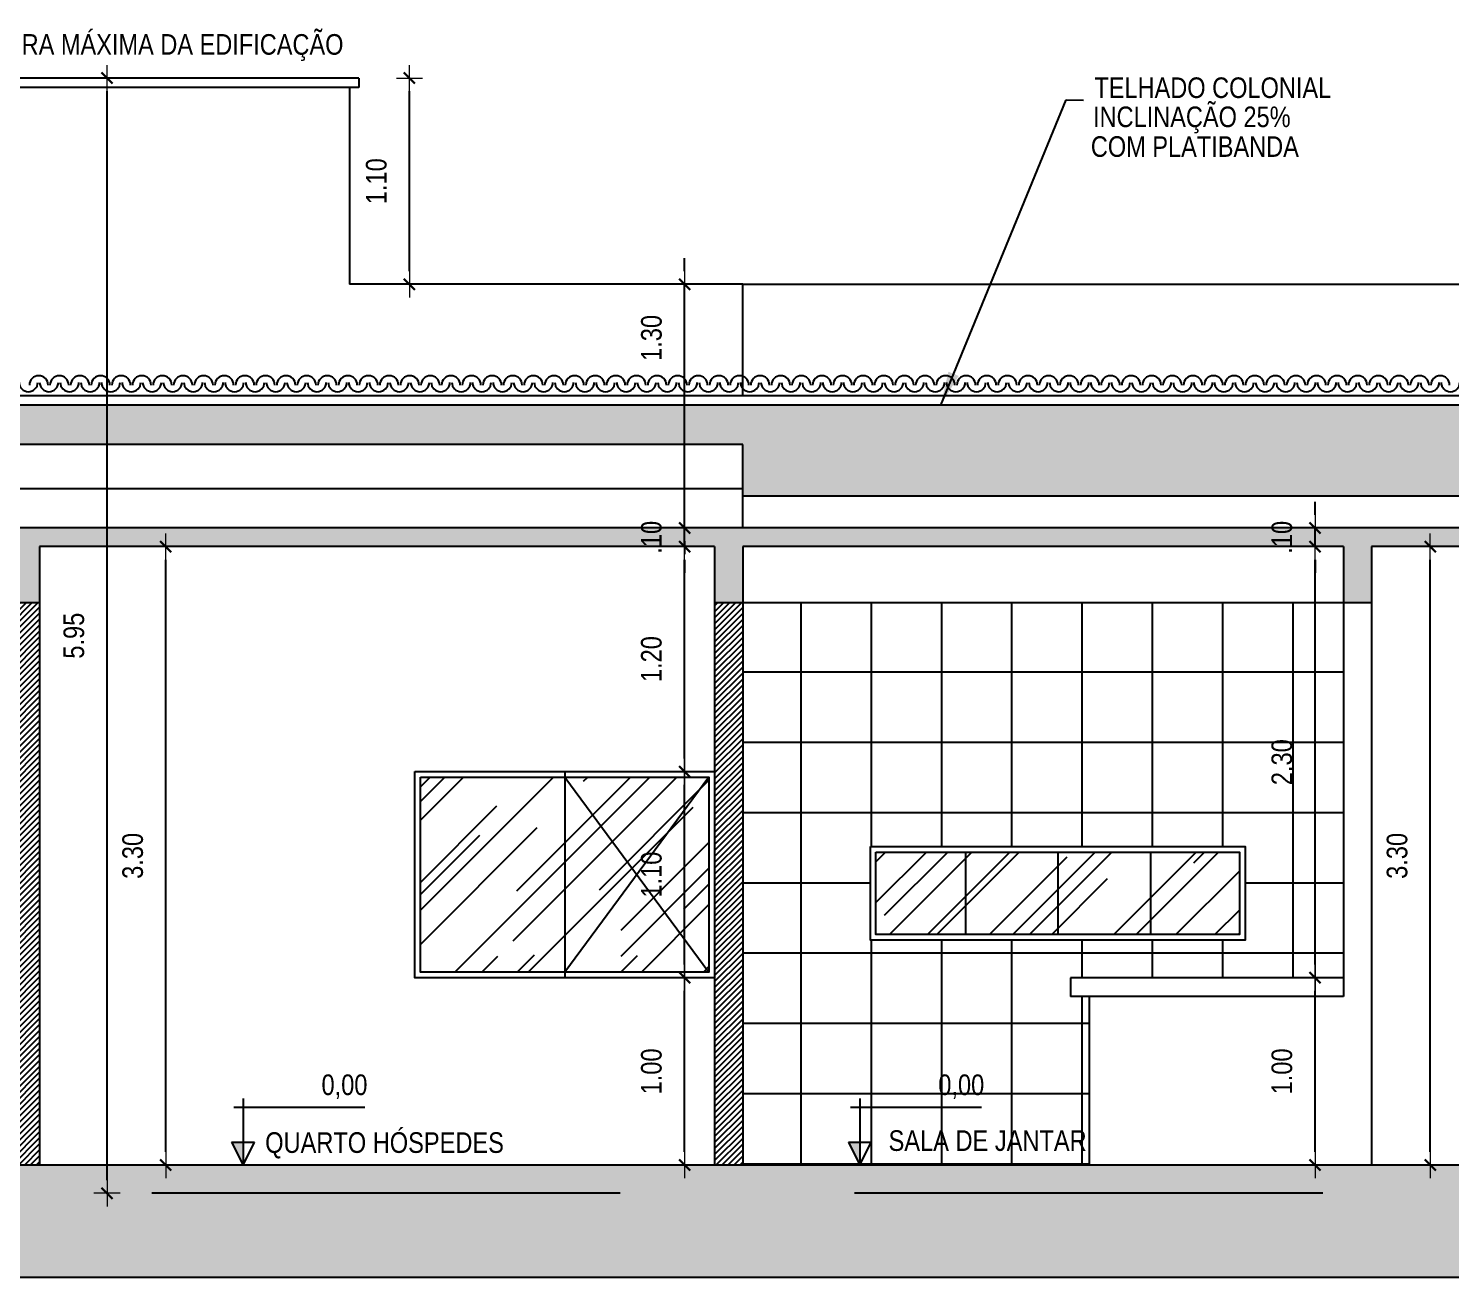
# Model space of a CAD drawing. Header units: millimetres. Extents: x -677 to -23, y -135 to 1112.
# Drawn here: x -202.23 to -194.64, y 864.54 to 871.21 of the extents above; entities that cross this region are included whole.
import ezdxf
from ezdxf.enums import TextEntityAlignment as Align

# ---------------------------------------------------------------- set-up
doc = ezdxf.new("R2010")
doc.units = ezdxf.units.MM
doc.header["$LTSCALE"] = 20
doc.header["$MEASUREMENT"] = 0
doc.header["$PDSIZE"] = -5
doc.linetypes.add('CONTINU', pattern=[0])
doc.linetypes.add('HIDDEN2', pattern=[0.1875, 0.125, -0.0625])
doc.layers.get('0').update_dxf_attribs({"linetype": 'CONTINUOUS'})
doc.layers.get('Defpoints').update_dxf_attribs({"linetype": 'CONTINUOUS'})
for name, color, linetype in [('COTA', 7, 'CONTINUOUS'), ('COTAS', 7, 'CONTINUOUS'), ('E-hatch', 8, 'CONTINUOUS'), ('E-txt-g', 3, 'CONTINUOUS'), ('ESQUADRIA', 3, 'CONTINUOUS')]:
    doc.layers.add(name, color=color, linetype=linetype)
for name, color, linetype, lineweight in [('E-Cta-W', 7, 'CONTINUOUS', 20), ('E-Pen-C', 4, 'CONTINUOUS', 15), ('E-Pen-G', 3, 'CONTINUOUS', 30), ('E-Txt-W', 7, 'CONTINUOUS', 20)]:
    doc.layers.add(name, color=color, linetype=linetype, lineweight=lineweight)
doc.styles.add('F2', font='swissc.ttf')
doc.styles.add('REG60', font='romans.shx', dxfattribs={"width": 0.8, "height": 0.15})
doc.styles.add('REG80', font='romans.shx', dxfattribs={"width": 0.8, "height": 0.2})
doc.dimstyles.new('DIMENSION-1', dxfattribs={"dimtxt": 0.11, "dimasz": 0.07, "dimexe": 1, "dimexo": 0, "dimgap": 0.12, "dimtad": 1, "dimzin": 7, "dimdsep": 46, "dimtxsty": 'F2', "dimblk1": 'TRACO', "dimblk2": 'TRACO', "dimsah": 1, "dimcen": 1, "dimse1": 1, "dimse2": 1, "dimclrd": 256, "dimclre": 256, "dimclrt": 6, "dimadec": 0, "dimazin": 0, "dimtfac": 1, "dimtix": 1, "dimtmove": 2, "dimatfit": 3, "dimldrblk": 'TRACO', "dimfxl": 1, "dimtolj": 1, "dimtzin": 0, "dimarcsym": 0})
doc.dimstyles.get("Standard").update_dxf_attribs({"dimtxt": 0.18, "dimasz": 0.18, "dimexe": 0.18, "dimexo": 0.0625, "dimgap": 0.09, "dimtad": 0, "dimtih": 1, "dimtoh": 1, "dimdec": 4, "dimzin": 0, "dimdsep": 46, "dimtxsty": 'Standard', "dimcen": 0.09, "dimadec": 0, "dimazin": 0, "dimtfac": 1, "dimtdec": 4, "dimtofl": 0, "dimtmove": 0, "dimatfit": 3, "dimfxl": 1, "dimtolj": 1, "dimtzin": 0, "dimarcsym": 0})
pattern_1 = [(45, (-137.35445, 138.40094), (0.29698485, 0.7919596), [5.25, -0.7, 1.75, -0.35]), (45, (-137.14904, 138.85384), (-0.57664558, 0.08167083), [1.05, -0.1155, 2.1, -0.2625]), (45, (-137.44108, 138.73505), (1.1211178, 1.45275088), [2.8, -0.49, 1.4, -0.35])]

# ---------------------------------------------------------------- blocks, each defined once
blk = doc.blocks.new('TXT-AMB75')
at = {"layer": 'E-txt-g', "style": 'REG80', "width": 0.8, "flags": 8}
blk.add_attdef('TXT', text='', height=0.2, dxfattribs=at).set_placement((0.005, 0.296), align=Align.CENTER)
at = {"layer": 'E-Txt-W', "style": 'REG60', "width": 0.8, "flags": 8}
blk.add_attdef('TXT', text='', height=0.15, dxfattribs=at).set_placement((0.005, 0.027), align=Align.CENTER)
blk = doc.blocks.new('TRACO')
at = {"layer": 'E-Pen-C'}
for p, q in [((-1, 0), (1, 0)), ((0, 1), (0, -1))]:
    blk.add_line(p, q, dxfattribs=at)
at = {"layer": 'E-Pen-G'}
blk.add_line((-0.42, -0.42), (0.42, 0.42), dxfattribs=at)
blk = doc.blocks.new('*D1069')
at = {"color": 4, "lineweight": -2}
blk.add_line((-201.8091, 865.0641), (-201.8091, 870.8741), dxfattribs=at)
at = {"layer": 'Defpoints', "color": 0, "linetype": 'Continuous'}
for p in [(-201.8091, 870.9441), (-200.4652, 870.9441), (-183.7199, 864.9941)]:
    blk.add_point(p, dxfattribs=at)
at = {"color": 4, "linetype": 'Continuous', "lineweight": -2, "xscale": 0.07, "yscale": 0.07, "zscale": 0.07}
for p, rotation in [((-201.8091, 870.9441), 90), ((-201.8091, 864.9941), 270)]:
    blk.add_blockref('TRACO', p, dxfattribs=dict(at, rotation=rotation))
at = {"color": 4, "linetype": 'Continuous', "insert": (-201.9856, 867.9691), "char_height": 0.11, "attachment_point": 5, "rotation": 90, "style": 'F2'}
blk.add_mtext('\\A1;5.95', dxfattribs=at)
blk = doc.blocks.new('*D1070')
at = {"color": 4, "lineweight": -2}
blk.add_line((-201.4952, 865.2141), (-201.4952, 868.3741), dxfattribs=at)
at = {"layer": 'Defpoints', "color": 0, "linetype": 'Continuous'}
for p in [(-202.1688, 868.4441), (-201.4952, 868.4441), (-202.1688, 865.1441)]:
    blk.add_point(p, dxfattribs=at)
at = {"color": 4, "linetype": 'Continuous', "lineweight": -2, "xscale": 0.07, "yscale": 0.07, "zscale": 0.07}
for p, rotation in [((-201.4952, 868.4441), 90), ((-201.4952, 865.1441), 270)]:
    blk.add_blockref('TRACO', p, dxfattribs=dict(at, rotation=rotation))
at = {"color": 4, "linetype": 'Continuous', "insert": (-201.6716, 866.7941), "char_height": 0.11, "attachment_point": 5, "rotation": 90, "style": 'F2'}
blk.add_mtext('\\A1;3.30', dxfattribs=at)
blk = doc.blocks.new('*D1078')
at = {"color": 4, "lineweight": -2}
blk.add_line((-200.1949, 869.9141), (-200.1949, 870.8741), dxfattribs=at)
at = {"layer": 'Defpoints', "color": 0, "linetype": 'Continuous'}
for p in [(-200.5152, 870.9441), (-200.1949, 870.9441), (-200.5152, 869.8441)]:
    blk.add_point(p, dxfattribs=at)
at = {"color": 4, "linetype": 'Continuous', "lineweight": -2, "xscale": 0.07, "yscale": 0.07, "zscale": 0.07}
for p, rotation in [((-200.1949, 870.9441), 90), ((-200.1949, 869.8441), 270)]:
    blk.add_blockref('TRACO', p, dxfattribs=dict(at, rotation=rotation))
at = {"color": 4, "linetype": 'Continuous', "insert": (-200.3714, 870.3941), "char_height": 0.11, "attachment_point": 5, "rotation": 90, "style": 'F2'}
blk.add_mtext('\\A1;1.10', dxfattribs=at)
blk = doc.blocks.new('*D1079')
at = {"color": 4, "lineweight": -2}
blk.add_line((-198.7269, 865.2141), (-198.7269, 866.0741), dxfattribs=at)
at = {"layer": 'Defpoints', "color": 0, "linetype": 'Continuous'}
for p in [(-198.7269, 866.1441), (-198.5665, 866.1441), (-198.5665, 865.1441)]:
    blk.add_point(p, dxfattribs=at)
at = {"color": 4, "linetype": 'Continuous', "lineweight": -2, "xscale": 0.07, "yscale": 0.07, "zscale": 0.07}
for p, rotation in [((-198.7269, 866.1441), 90), ((-198.7269, 865.1441), 270)]:
    blk.add_blockref('TRACO', p, dxfattribs=dict(at, rotation=rotation))
at = {"color": 4, "linetype": 'Continuous', "insert": (-198.9033, 865.6441), "char_height": 0.11, "attachment_point": 5, "rotation": 90, "style": 'F2'}
blk.add_mtext('\\A1;1.00', dxfattribs=at)
blk = doc.blocks.new('*D1080')
at = {"color": 4, "lineweight": -2}
blk.add_line((-198.7269, 866.2141), (-198.7269, 867.1741), dxfattribs=at)
at = {"layer": 'Defpoints', "color": 0, "linetype": 'Continuous'}
for p in [(-198.7269, 867.2441), (-198.5109, 867.2441), (-198.5665, 866.1441)]:
    blk.add_point(p, dxfattribs=at)
at = {"color": 4, "linetype": 'Continuous', "lineweight": -2, "xscale": 0.07, "yscale": 0.07, "zscale": 0.07}
for p, rotation in [((-198.7269, 867.2441), 90), ((-198.7269, 866.1441), 270)]:
    blk.add_blockref('TRACO', p, dxfattribs=dict(at, rotation=rotation))
at = {"color": 4, "linetype": 'Continuous', "insert": (-198.9033, 866.6941), "char_height": 0.11, "attachment_point": 5, "rotation": 90, "style": 'F2'}
blk.add_mtext('\\A1;1.10', dxfattribs=at)
blk = doc.blocks.new('*D1081')
at = {"color": 4, "lineweight": -2}
blk.add_line((-198.7269, 867.3141), (-198.7269, 868.3741), dxfattribs=at)
at = {"layer": 'Defpoints', "color": 0, "linetype": 'Continuous'}
for p in [(-198.7269, 868.4441), (-198.5665, 868.4441), (-198.5109, 867.2441)]:
    blk.add_point(p, dxfattribs=at)
at = {"color": 4, "linetype": 'Continuous', "lineweight": -2, "xscale": 0.07, "yscale": 0.07, "zscale": 0.07}
for p, rotation in [((-198.7269, 868.4441), 90), ((-198.7269, 867.2441), 270)]:
    blk.add_blockref('TRACO', p, dxfattribs=dict(at, rotation=rotation))
at = {"color": 4, "linetype": 'Continuous', "insert": (-198.9034, 867.8441), "char_height": 0.11, "attachment_point": 5, "rotation": 90, "style": 'F2'}
blk.add_mtext('\\A1;1.20', dxfattribs=at)
blk = doc.blocks.new('*D1082')
at = {"color": 4, "lineweight": -2}
for p, q in [((-198.7269, 868.6141), (-198.7269, 868.6841)), ((-198.7269, 868.4441), (-198.7269, 868.5441)), ((-198.7269, 868.3741), (-198.7269, 868.3041))]:
    blk.add_line(p, q, dxfattribs=at)
at = {"layer": 'Defpoints', "color": 0, "linetype": 'Continuous'}
for p in [(-198.7269, 868.5441), (-198.5665, 868.5441), (-198.5665, 868.4441)]:
    blk.add_point(p, dxfattribs=at)
at = {"color": 4, "linetype": 'Continuous', "lineweight": -2, "xscale": 0.07, "yscale": 0.07, "zscale": 0.07}
for p, rotation in [((-198.7269, 868.5441), 270), ((-198.7269, 868.4441), 90)]:
    blk.add_blockref('TRACO', p, dxfattribs=dict(at, rotation=rotation))
at = {"color": 4, "linetype": 'Continuous', "insert": (-198.9033, 868.4941), "char_height": 0.11, "attachment_point": 5, "rotation": 90, "style": 'F2'}
blk.add_mtext('\\A1;.10', dxfattribs=at)
blk = doc.blocks.new('*D1083')
at = {"color": 4, "lineweight": -2}
for p, q in [((-198.7269, 869.9141), (-198.7269, 869.9841)), ((-198.7269, 868.5441), (-198.7269, 869.8441)), ((-198.7269, 868.4741), (-198.7269, 868.4041))]:
    blk.add_line(p, q, dxfattribs=at)
at = {"layer": 'Defpoints', "color": 0, "linetype": 'Continuous'}
for p in [(-198.7269, 869.8441), (-198.4165, 869.8441), (-198.5665, 868.5441)]:
    blk.add_point(p, dxfattribs=at)
at = {"color": 4, "linetype": 'Continuous', "lineweight": -2, "xscale": 0.07, "yscale": 0.07, "zscale": 0.07}
for p, rotation in [((-198.7269, 869.8441), 270), ((-198.7269, 868.5441), 90)]:
    blk.add_blockref('TRACO', p, dxfattribs=dict(at, rotation=rotation))
at = {"color": 4, "linetype": 'Continuous', "insert": (-198.903, 869.558), "char_height": 0.11, "attachment_point": 5, "rotation": 90, "style": 'F2'}
blk.add_mtext('\\A1;1.30', dxfattribs=at)
blk = doc.blocks.new('*D1084')
at = {"color": 4, "lineweight": -2}
blk.add_line((-195.3618, 865.2141), (-195.3618, 866.0741), dxfattribs=at)
at = {"layer": 'Defpoints', "color": 0, "linetype": 'Continuous'}
for p in [(-195.3618, 866.1441), (-195.3094, 866.1441), (-195.3094, 865.1441)]:
    blk.add_point(p, dxfattribs=at)
at = {"color": 4, "linetype": 'Continuous', "lineweight": -2, "xscale": 0.07, "yscale": 0.07, "zscale": 0.07}
for p, rotation in [((-195.3618, 866.1441), 90), ((-195.3618, 865.1441), 270)]:
    blk.add_blockref('TRACO', p, dxfattribs=dict(at, rotation=rotation))
at = {"color": 4, "linetype": 'Continuous', "insert": (-195.5383, 865.6441), "char_height": 0.11, "attachment_point": 5, "rotation": 90, "style": 'F2'}
blk.add_mtext('\\A1;1.00', dxfattribs=at)
blk = doc.blocks.new('*D1085')
at = {"color": 4, "lineweight": -2}
blk.add_line((-195.3618, 866.2141), (-195.3618, 868.3741), dxfattribs=at)
at = {"layer": 'Defpoints', "color": 0, "linetype": 'Continuous'}
for p in [(-195.3618, 868.4441), (-195.2099, 868.4441), (-195.3094, 866.1441)]:
    blk.add_point(p, dxfattribs=at)
at = {"color": 4, "linetype": 'Continuous', "lineweight": -2, "xscale": 0.07, "yscale": 0.07, "zscale": 0.07}
for p, rotation in [((-195.3618, 868.4441), 90), ((-195.3618, 866.1441), 270)]:
    blk.add_blockref('TRACO', p, dxfattribs=dict(at, rotation=rotation))
at = {"color": 4, "linetype": 'Continuous', "insert": (-195.5384, 867.2941), "char_height": 0.11, "attachment_point": 5, "rotation": 90, "style": 'F2'}
blk.add_mtext('\\A1;2.30', dxfattribs=at)
blk = doc.blocks.new('*D1086')
at = {"color": 4, "lineweight": -2}
for p, q in [((-195.3618, 868.6141), (-195.3618, 868.6841)), ((-195.3618, 868.4441), (-195.3618, 868.5441)), ((-195.3618, 868.3741), (-195.3618, 868.3041))]:
    blk.add_line(p, q, dxfattribs=at)
at = {"layer": 'Defpoints', "color": 0, "linetype": 'Continuous'}
for p in [(-195.3618, 868.5441), (-195.2099, 868.5441), (-195.2099, 868.4441)]:
    blk.add_point(p, dxfattribs=at)
at = {"color": 4, "linetype": 'Continuous', "lineweight": -2, "xscale": 0.07, "yscale": 0.07, "zscale": 0.07}
for p, rotation in [((-195.3618, 868.5441), 270), ((-195.3618, 868.4441), 90)]:
    blk.add_blockref('TRACO', p, dxfattribs=dict(at, rotation=rotation))
at = {"color": 4, "linetype": 'Continuous', "insert": (-195.5383, 868.4941), "char_height": 0.11, "attachment_point": 5, "rotation": 90, "style": 'F2'}
blk.add_mtext('\\A1;.10', dxfattribs=at)
blk = doc.blocks.new('*D1087')
at = {"color": 4, "lineweight": -2}
blk.add_line((-194.747, 865.2141), (-194.747, 868.3741), dxfattribs=at)
at = {"layer": 'Defpoints', "color": 0, "linetype": 'Continuous'}
for p in [(-195.2099, 868.4441), (-194.747, 868.4441), (-195.0599, 865.1441)]:
    blk.add_point(p, dxfattribs=at)
at = {"color": 4, "linetype": 'Continuous', "lineweight": -2, "xscale": 0.07, "yscale": 0.07, "zscale": 0.07}
for p, rotation in [((-194.747, 868.4441), 90), ((-194.747, 865.1441), 270)]:
    blk.add_blockref('TRACO', p, dxfattribs=dict(at, rotation=rotation))
at = {"color": 4, "linetype": 'Continuous', "insert": (-194.9234, 866.7941), "char_height": 0.11, "attachment_point": 5, "rotation": 90, "style": 'F2'}
blk.add_mtext('\\A1;3.30', dxfattribs=at)

msp = doc.modelspace()

# ---------------------------------------------------------------- hatches: boundary and pattern name
at = {"linetype": 'Continuous'}
h = msp.add_hatch(dxfattribs=at)
h.set_pattern_fill('TROOF1', color=8, scale=0.15, angle=180, style=0, pattern_type=2)
h.set_pattern_definition([(180, (-84.41893, 307.66377), (-0.15, -0.15), [0.048, -0.102]), (305.2176, (-84.5629314, 307.648775), (-1.05000017453, 1.49999987498), [0.03121305, -3.0900849]), (340.71, (-84.5449314, 307.623275), (-2.550000777635, 0.8999979741), [0.0317844, -3.1466586]), (19.29, (-84.5149314, 307.612775), (2.550000777635, 0.8999979741), [0.0317844, -3.1466586]), (54.7824, (-84.4849314, 307.623275), (1.05000017453, 1.49999987498), [0.03121305, -3.0900849]), (90, (-84.46693, 307.64877), (-0.15, 0.15), [0.015, -0.135]), (270, (-84.56293, 307.66377), (0.15, -0.15), [0.015, -0.135]), (180, (-84.41893, 307.65777), (-0.15, -0.15), [0.042, -0.108]), (306.3844, (-84.5689314, 307.645775), (-1.650001937525, 2.24999858293), [0.0354012, -3.50472585]), (342.3499, (-84.5479314, 307.617275), (2.850000422915, -0.899998778574), [0.0346302, -3.42838875]), (17.6501, (-84.5149314, 307.606775), (-2.850000422915, -0.899998778574), [0.0346302, -3.42838875]), (53.6156, (-84.4819314, 307.617275), (1.650001937525, 2.24999858293), [0.0354012, -3.50472585]), (90, (-84.46093, 307.64577), (-0.15, 0.15), [0.012, -0.138]), (270, (-84.56893, 307.65777), (0.15, -0.15), [0.012, -0.138]), (180, (-84.56293, 307.65777), (-0.15, -0.15), [0.006, -0.144]), (267.3974, (-84.4609314, 307.645775), (0.1500021288, 3.14999989794), [0.13213635, -3.17127105]), (272.6026, (-84.5689314, 307.645775), (0.1500021288, -3.14999989794), [0.13213635, -3.17127105]), (180, (-84.56293, 307.66377), (-0.15, -0.15), [0.006, -0.144])])
h.paths.add_polyline_path([(-191.5599, 868.9899), (-188.2099, 868.9899), (-188.2099, 869.1999), (-205.4188, 869.1999), (-205.4188, 868.9899), (-198.4165, 868.9899), (-198.4165, 868.7134), (-191.5599, 868.7134)])
h = msp.add_hatch()
h.set_pattern_fill('ANSI37,_O', color=8, scale=3, angle=45)
h.set_pattern_definition([(90, (-137.35445, 138.40094), (-0.375, 6e-17), []), (180, (-137.35445, 138.40094), (-6e-17, -0.375), [])])
h.paths.add_polyline_path([(-198.4165, 868.1441), (-198.4165, 865.1441), (-197.7911, 865.1441), (-197.8521, 865.2661), (-197.7301, 865.2661), (-197.7911, 865.1441), (-196.5665, 865.1441), (-196.5665, 866.0441), (-196.6665, 866.0441), (-196.6665, 866.1441), (-195.2099, 866.1441), (-195.2099, 867.8441), (-195.2099, 868.1441), (-195.556, 868.1441)])
h.paths.add_polyline_path([(-195.735, 866.8441), (-195.735, 866.3441), (-197.735, 866.3441), (-197.735, 866.8441)], flags=16)
h.paths.add_polyline_path([(-195.765, 866.8141), (-195.765, 866.3741), (-197.705, 866.3741), (-197.705, 866.8141)], flags=0)
at = {"layer": 'COTA', "linetype": 'Continuous'}
h = msp.add_hatch(dxfattribs=at)
h.set_pattern_fill('AR-RROOF', color=8, scale=0.35, angle=45, style=0)
h.set_pattern_definition(pattern_1)
h.paths.add_polyline_path([(-199.3665, 867.2141), (-200.1365, 867.2141), (-200.1365, 866.1741), (-199.3665, 866.1741)])
h.paths.add_polyline_path([(-199.3665, 866.1741), (-198.5965, 866.1741), (-198.5965, 867.2141), (-199.3665, 867.2141)])
h = msp.add_hatch(dxfattribs=at)
h.set_pattern_fill('AR-RROOF', color=8, scale=0.35, angle=45, style=0)
h.set_pattern_definition(pattern_1)
h.paths.add_polyline_path([(-197.705, 866.8141), (-195.765, 866.8141), (-195.765, 866.3741), (-197.705, 866.3741)])
at = {"layer": 'COTAS', "linetype": 'CONTINU'}
h = msp.add_hatch(dxfattribs=at)
h.set_pattern_fill('ANSI38', color=8, scale=0.25, style=0)
h.set_pattern_definition([(45, (-137.354455, 138.400943), (-0.0220970869, 0.0220970869), []), (135, (-137.354455, 138.400943), (-0.0662912607, 0.0220970869), [0.078125, -0.046875])])
h.paths.add_polyline_path([(-205.5688, 865.1441), (-205.5688, 865.0941), (-206.1688, 865.0941), (-206.1688, 865.0441), (-207.1574, 865.0441), (-207.1618, 865.0355), (-207.1661, 865.0441), (-209.7946, 865.0441), (-209.7946, 864.5441), (-180.1567, 864.5441), (-180.1567, 864.8957, 0.012456), (-181.2199, 864.8441), (-181.2199, 864.9941), (-184.0699, 864.9941), (-184.0699, 865.0441), (-186.9559, 865.0441), (-186.9602, 865.0355), (-186.9645, 865.0441), (-187.4599, 865.0441), (-187.4599, 865.0941), (-188.0599, 865.0941), (-188.0599, 865.1441)])
at = {"layer": 'E-hatch'}
h = msp.add_hatch(dxfattribs=at)
h.set_pattern_fill('ANSI31', color=256, scale=0.18, style=0)
h.set_pattern_definition([(45, (-84.418931, 307.663775), (-0.0159099026, 0.0159099026), [])])
h.paths.add_polyline_path([(-208.5699, 867.9941), (-208.5199, 867.9941), (-208.5199, 868.0441), (-208.7199, 868.0441), (-208.7199, 865.0441), (-208.5699, 865.0441)])
h.paths.add_polyline_path([(-205.4188, 869.8441), (-205.6188, 869.8441), (-205.6188, 869.7941), (-205.5688, 869.7941), (-205.5688, 868.5441), (-205.4188, 868.5441)])
h.paths.add_polyline_path([(-205.4188, 868.1441), (-205.5688, 868.1441), (-205.5688, 867.2441), (-205.4188, 867.2441)])
h.paths.add_polyline_path([(-205.4188, 866.1441), (-205.5688, 866.1441), (-205.5688, 865.1441), (-205.4188, 865.1441)])
h.paths.add_polyline_path([(-202.1688, 868.1441), (-202.3188, 868.1441), (-202.3188, 865.1441), (-202.1688, 865.1441)])
h.paths.add_polyline_path([(-198.4165, 868.1441), (-198.5665, 868.1441), (-198.5665, 865.1441), (-198.4165, 865.1441)])
h.paths.add_polyline_path([(-191.4099, 868.1441), (-191.5599, 868.1441), (-191.5599, 867.2441), (-191.4099, 867.2441)])
h.paths.add_polyline_path([(-188.0599, 869.7941), (-188.0099, 869.7941), (-188.0099, 869.8441), (-188.2099, 869.8441), (-188.2099, 868.5441), (-188.0599, 868.5441)])
h.paths.add_polyline_path([(-188.0599, 868.1441), (-188.2099, 868.1441), (-188.2099, 865.1441), (-188.0599, 865.1441)])
h = msp.add_hatch(dxfattribs=at)
h.set_pattern_fill('CONC', color=8, scale=0.12, style=0, pattern_type=2)
h.set_pattern_definition([(0, (0.114, 0.0768), (0, 0.12), [0, -0.12]), (0, (0.1152, 0.0348), (0, 0.12), [0, -0.12]), (0, (0.1188, 0.0996), (0, 0.12), [0, -0.12]), (338.1986, (0.0564, 0.0624), (0.36000003276, -0.11999998926), [0.01292436, -0.63329544]), (216.8699, (0.0684, 0.0576), (0.35999999014, 0.2400000148), [0.006, -0.594]), (130.6013, (0.0636, 0.054), (0.60000005055, -0.71999988218), [0.0110634, -1.09528188]), (206.5651, (0.024, 0.0396), (-0.119999899, -0.120000157), [0.00268332, -0.26564484]), (326.3099, (0.0216, 0.0384), (0.2399999469, -0.1200001601), [0.00432672, -0.42833952]), (108.4349, (0.0252, 0.036), (-0.1199998084, 0.2400000522), [0.00379476, -0.3756786]), (225, (0.1008, 0.0276), (-1e-17, -0.120000037), [0.00509112, -0.16461444]), (0, (0.0972, 0.024), (0.12, 0.12), [0.0072, -0.1128]), (135, (0.1044, 0.024), (-0.120000037, 0), [0.00509112, -0.16461444]), (251.5651, (0.0864, 0.1044), (0.1199998084, 0.2400000522), [0.00379476, -0.3756786]), (0, (0.0852, 0.1008), (0.12, 0.12), [0.006, -0.114]), (143.1301, (0.0912, 0.1008), (-0.35999999014, 0.2400000148), [0.006, -0.594]), (213.6901, (0.0228, 0.1056), (0.2399999469, 0.1200001601), [0.00432672, -0.42833952]), (341.5651, (0.0192, 0.1032), (-0.2400000522, 0.1199998084), [0.00758952, -0.37188384]), (126.8699, (0.0264, 0.1008), (0.2400000148, -0.35999999014), [0.006, -0.594]), (0, (0.0576, 0.1008), (0, 0.12), [0, -0.12]), (0, (0.0252, 0.0696), (0, 0.12), [0, -0.12]), (0, (0.0588, 0.0252), (0, 0.12), [0, -0.12]), (0, (0.0912, 0.0624), (0, 0.12), [0, -0.12]), (0, (0.0564, 0.0828), (0, 0.12), [0, -0.12]), (0, (0.03, 0.0864), (0, 0.12), [0, -0.12]), (0, (0.0408, 0.0792), (0, 0.12), [0, -0.12]), (0, (0.036, 0.0504), (0, 0.12), [0, -0.12]), (0, (0.0072, 0.0552), (0, 0.12), [0, -0.12]), (0, (0.0084, 0.0828), (0, 0.12), [0, -0.12]), (0, (0.0048, 0.1092), (0, 0.12), [0, -0.12]), (0, (0.042, 0.114), (0, 0.12), [0, -0.12]), (0, (0.0684, 0.1188), (0, 0.12), [0, -0.12]), (0, (0.1104, 0.114), (0, 0.12), [0, -0.12]), (0, (0.0816, 0.0768), (0, 0.12), [0, -0.12]), (0, (0.0696, 0.0984), (0, 0.12), [0, -0.12]), (0, (0.0792, 0.0408), (0, 0.12), [0, -0.12]), (0, (0.0432, 0.0348), (0, 0.12), [0, -0.12]), (0, (0.0792, 0.0084), (0, 0.12), [0, -0.12]), (0, (0.0396, 0.0156), (0, 0.12), [0, -0.12]), (0, (0.0012, 0.012), (0, 0.12), [0, -0.12]), (0, (0.0156, 0.006), (0, 0.12), [0, -0.12]), (0, (0.0168, 0.0228), (0, 0.12), [0, -0.12]), (0, (0.0972, 0.0036), (0, 0.12), [0, -0.12]), (0, (0.1116, 0.0528), (0, 0.12), [0, -0.12]), (0, (0.1056, 0.0888), (0, 0.12), [0, -0.12]), (0, (0.0504, 0.0024), (0, 0.12), [0, -0.12])])
h.paths.add_polyline_path([(-188.0599, 868.5441), (-191.5599, 868.5441), (-205.5688, 868.5441), (-205.5688, 868.1441), (-205.4188, 868.1441), (-205.4188, 868.4441), (-202.3188, 868.4441), (-202.3188, 868.1441), (-202.1688, 868.1441), (-202.1688, 868.4441), (-198.5665, 868.4441), (-198.5665, 868.1441), (-198.4165, 868.1441), (-198.4165, 868.4441), (-195.2099, 868.4441), (-195.2099, 868.1441), (-195.0599, 868.1441), (-195.0599, 868.4441), (-191.5599, 868.4441), (-191.5599, 868.1441), (-191.4099, 868.1441), (-191.4099, 868.4441), (-188.2099, 868.4441), (-188.2099, 868.1441), (-188.0599, 868.1441)])
h.paths.add_polyline_path([(-202.5915, 868.373), (-202.5915, 868.6103), (-202.8218, 868.6103), (-202.8218, 868.373)], flags=9)
h.paths.add_polyline_path([(-198.7874, 868.373), (-198.7874, 868.6103), (-199.0178, 868.6103), (-199.0178, 868.373)], flags=9)
h.paths.add_polyline_path([(-195.4224, 868.373), (-195.4224, 868.6103), (-195.6527, 868.6103), (-195.6527, 868.373)], flags=9)

# ---------------------------------------------------------------- linework, layer by layer
at = {"color": 2, "linetype": 'Continuous'}
for p, q in [((-200.4652, 870.9441), (-203.3652, 870.9441)), ((-200.4652, 870.8941), (-203.3652, 870.8941)), ((-200.5152, 870.8941), (-200.5152, 869.8441)), ((-200.4652, 870.9441), (-200.4652, 870.8941)), ((-198.4165, 869.8441), (-200.5152, 869.8441)), ((-198.4165, 869.2492), (-198.4165, 869.8441)), ((-188.2099, 869.2492), (-205.4188, 869.2492)), ((-188.2099, 869.1999), (-205.4188, 869.1999)), ((-198.4165, 868.9899), (-205.4188, 868.9899)), ((-198.4165, 868.5441), (-198.4165, 868.9899)), ((-198.4165, 868.753), (-205.4188, 868.753)), ((-195.2099, 868.1441), (-198.4165, 868.1441))]:
    msp.add_line(p, q, dxfattribs=at)
at = {"color": 6, "linetype": 'Continuous'}
for p, q in [((-198.4165, 869.8441), (-191.5599, 869.8441)), ((-195.2099, 868.1441), (-195.2099, 866.0441)), ((-195.0599, 868.1441), (-195.0599, 865.1441)), ((-195.2099, 866.1441), (-196.6665, 866.1441)), ((-196.6665, 866.1441), (-196.6665, 866.0441)), ((-195.2099, 866.0441), (-196.6665, 866.0441)), ((-196.5665, 866.0441), (-196.5665, 865.1441))]:
    msp.add_line(p, q, dxfattribs=at)
at = {"color": 7, "linetype": 'Continuous'}
msp.add_line((-191.5599, 868.7134), (-198.4165, 868.7134), dxfattribs=at)
at = {"color": 5, "linetype": 'Continuous'}
for p, q in [((-191.5599, 868.5441), (-205.5688, 868.5441)), ((-202.1688, 868.4441), (-202.1688, 865.1441)), ((-198.5665, 868.4441), (-202.1688, 868.4441)), ((-198.5665, 868.4441), (-198.5665, 865.1441)), ((-198.4165, 868.4441), (-198.4165, 865.1441)), ((-195.2099, 868.4441), (-198.4165, 868.4441)), ((-195.2099, 868.4441), (-195.2099, 868.1441)), ((-195.0599, 868.4441), (-195.0599, 868.1441)), ((-191.5599, 868.4441), (-195.0599, 868.4441)), ((-202.1688, 868.1441), (-202.3188, 868.1441)), ((-198.4165, 868.1441), (-198.5665, 868.1441)), ((-195.0599, 868.1441), (-195.2099, 868.1441))]:
    msp.add_line(p, q, dxfattribs=at)
at = {"color": 8, "linetype": 'Continuous'}
for p, q in [((-199.3665, 867.2441), (-199.3665, 866.1441)), ((-197.2274, 866.8141), (-197.2274, 866.3741)), ((-196.735, 866.8141), (-196.735, 866.3741)), ((-196.2396, 866.8141), (-196.2396, 866.3741))]:
    msp.add_line(p, q, dxfattribs=at)
at = {"color": 8, "linetype": 'HIDDEN2'}
for p, q in [((-198.5965, 867.2141), (-199.3665, 866.1741)), ((-199.3665, 867.2141), (-198.5965, 866.1741)), ((-184.0699, 864.9941), (-209.7946, 864.9941))]:
    msp.add_line(p, q, dxfattribs=at)
for p, q in [((-201.083, 865.4992), (-201.083, 865.1441)), ((-197.7911, 865.4992), (-197.7911, 865.1441)), ((-201.1325, 865.4531), (-200.4334, 865.4531)), ((-197.8406, 865.4531), (-197.1415, 865.4531)), ((-201.144, 865.2661), (-201.083, 865.1441)), ((-201.144, 865.2661), (-201.022, 865.2661)), ((-201.083, 865.1441), (-201.022, 865.2661)), ((-197.8521, 865.2661), (-197.7911, 865.1441)), ((-197.8521, 865.2661), (-197.7301, 865.2661)), ((-197.7911, 865.1441), (-197.7301, 865.2661))]:
    msp.add_line(p, q)
at = {"color": 1, "linetype": 'Continuous'}
msp.add_line((-188.0599, 865.1441), (-205.5688, 865.1441), dxfattribs=at)
at = {"color": 8, "linetype": 'Continuous'}
for points in [[(-200.1665, 867.2441), (-198.5665, 867.2441), (-198.5665, 866.1441), (-200.1665, 866.1441)], [(-200.1365, 867.2141), (-198.5965, 867.2141), (-198.5965, 866.1741), (-200.1365, 866.1741)], [(-197.735, 866.8441), (-195.735, 866.8441), (-195.735, 866.3441), (-197.735, 866.3441)], [(-197.705, 866.8141), (-195.765, 866.8141), (-195.765, 866.3741), (-197.705, 866.3741)]]:
    msp.add_lwpolyline(points, close=True, dxfattribs=at)
for points in [[(-201.144, 865.2661), (-201.083, 865.2661), (-201.083, 865.1441)], [(-197.8521, 865.2661), (-197.7911, 865.2661), (-197.7911, 865.1441)]]:
    msp.add_solid(points)
at = {"layer": 'COTAS', "color": 8, "linetype": 'CONTINU'}
msp.add_line((-180.161, 864.5441), (-209.7946, 864.5441), dxfattribs=at)
at = {"layer": 'ESQUADRIA', "color": 7}
for centre, start, end in [((-202.2288, 869.3208), 180, 0), ((-202.1734, 869.3064), 0, 180), ((-202.1188, 869.3208), 180, 0), ((-202.0634, 869.3064), 0, 180), ((-202.0088, 869.3208), 180, 0), ((-202.0088, 869.3208), 270, 0), ((-201.9534, 869.3064), 0, 180), ((-201.9534, 869.3064), 0, 180), ((-201.8988, 869.3208), 180, 0), ((-201.8434, 869.3064), 0, 180), ((-201.7888, 869.3208), 180, 0), ((-201.7334, 869.3064), 0, 180), ((-201.6788, 869.3208), 180, 0), ((-201.6234, 869.3064), 0, 180), ((-201.5688, 869.3208), 180, 0), ((-201.5134, 869.3064), 0, 180), ((-201.4588, 869.3208), 180, 0), ((-201.4034, 869.3064), 0, 180), ((-201.3488, 869.3208), 180, 0), ((-201.2934, 869.3064), 0, 180), ((-201.2388, 869.3208), 180, 0), ((-201.1834, 869.3064), 0, 180), ((-201.1288, 869.3208), 180, 0), ((-201.0734, 869.3064), 0, 180), ((-201.0188, 869.3208), 180, 0), ((-200.9634, 869.3064), 0, 180), ((-200.9088, 869.3208), 180, 0), ((-200.9088, 869.3208), 180, 0), ((-200.8534, 869.3064), 0, 180), ((-200.8534, 869.3064), 0, 180), ((-200.7988, 869.3208), 180, 0), ((-200.7434, 869.3064), 0, 180), ((-200.6888, 869.3208), 180, 0), ((-200.6334, 869.3064), 0, 180), ((-200.5788, 869.3208), 180, 0), ((-200.5234, 869.3064), 0, 180), ((-200.4688, 869.3208), 180, 0), ((-200.4134, 869.3064), 0, 180), ((-200.3588, 869.3208), 180, 0), ((-200.3034, 869.3064), 0, 180), ((-200.2488, 869.3208), 180, 0), ((-200.2488, 869.3208), 270, 0), ((-200.1934, 869.3064), 0, 180), ((-200.1934, 869.3064), 0, 180), ((-200.1388, 869.3208), 180, 0), ((-200.0834, 869.3064), 0, 180), ((-200.0288, 869.3208), 180, 0), ((-199.9734, 869.3064), 0, 180), ((-199.9188, 869.3208), 180, 0), ((-199.8634, 869.3064), 0, 180), ((-199.8088, 869.3208), 180, 0), ((-199.7534, 869.3064), 0, 180), ((-199.6988, 869.3208), 180, 0), ((-199.6434, 869.3064), 0, 180), ((-199.5888, 869.3208), 180, 0), ((-199.5334, 869.3064), 0, 180), ((-199.4788, 869.3208), 180, 0), ((-199.4234, 869.3064), 0, 180), ((-199.3688, 869.3208), 180, 0), ((-199.3134, 869.3064), 0, 180), ((-199.2588, 869.3208), 180, 0), ((-199.2034, 869.3064), 0, 180), ((-199.1488, 869.3208), 180, 0), ((-199.1488, 869.3208), 180, 0), ((-199.0934, 869.3064), 0, 180), ((-199.0934, 869.3064), 0, 180), ((-199.0388, 869.3208), 180, 0), ((-198.9834, 869.3064), 0, 180), ((-198.9288, 869.3208), 180, 0), ((-198.8734, 869.3064), 0, 180), ((-198.8188, 869.3208), 180, 0), ((-198.7634, 869.3064), 0, 180), ((-198.7088, 869.3208), 180, 0), ((-198.6534, 869.3064), 0, 180), ((-198.5988, 869.3208), 180, 0), ((-198.5434, 869.3064), 0, 180), ((-198.4888, 869.3208), 180, 0), ((-198.4888, 869.3208), 270, 0), ((-198.4334, 869.3064), 0, 180), ((-198.4334, 869.3064), 0, 180), ((-198.3788, 869.3208), 180, 0), ((-198.3234, 869.3064), 0, 180), ((-198.2688, 869.3208), 180, 0), ((-198.2134, 869.3064), 0, 180), ((-198.1588, 869.3208), 180, 0), ((-198.1034, 869.3064), 0, 180), ((-198.0488, 869.3208), 180, 0), ((-197.9934, 869.3064), 0, 180), ((-197.9388, 869.3208), 180, 0), ((-197.8834, 869.3064), 0, 180), ((-197.8288, 869.3208), 180, 0), ((-197.7734, 869.3064), 0, 180), ((-197.7188, 869.3208), 180, 0), ((-197.6634, 869.3064), 0, 180), ((-197.6088, 869.3208), 180, 0), ((-197.5534, 869.3064), 0, 180), ((-197.4988, 869.3208), 180, 0), ((-197.4434, 869.3064), 0, 180), ((-197.3888, 869.3208), 180, 0), ((-197.3888, 869.3208), 180, 0), ((-197.3334, 869.3064), 0, 180), ((-197.3334, 869.3064), 0, 180), ((-197.2788, 869.3208), 180, 0), ((-197.2234, 869.3064), 0, 180), ((-197.1688, 869.3208), 180, 0), ((-197.1134, 869.3064), 0, 180), ((-197.0588, 869.3208), 180, 0), ((-197.0034, 869.3064), 0, 180), ((-196.9488, 869.3208), 180, 0), ((-196.8934, 869.3064), 0, 180), ((-196.8388, 869.3208), 180, 0), ((-196.7834, 869.3064), 0, 180), ((-196.7288, 869.3208), 180, 0), ((-196.7288, 869.3208), 270, 0), ((-196.6734, 869.3064), 0, 180), ((-196.6734, 869.3064), 0, 180), ((-196.6188, 869.3208), 180, 0), ((-196.5634, 869.3064), 0, 180), ((-196.5088, 869.3208), 180, 0), ((-196.4534, 869.3064), 0, 180), ((-196.3988, 869.3208), 180, 0), ((-196.3434, 869.3064), 0, 180), ((-196.2888, 869.3208), 180, 0), ((-196.2334, 869.3064), 0, 180), ((-196.1788, 869.3208), 180, 0), ((-196.1234, 869.3064), 0, 180), ((-196.0688, 869.3208), 180, 0), ((-196.0134, 869.3064), 0, 180), ((-195.9588, 869.3208), 180, 0), ((-195.9034, 869.3064), 0, 180), ((-195.8488, 869.3208), 180, 0), ((-195.7934, 869.3064), 0, 180), ((-195.7388, 869.3208), 180, 0), ((-195.6834, 869.3064), 0, 180), ((-195.6288, 869.3208), 180, 0), ((-195.6288, 869.3208), 180, 0), ((-195.5734, 869.3064), 0, 180), ((-195.5734, 869.3064), 0, 180), ((-195.5188, 869.3208), 180, 0), ((-195.5188, 869.3208), 180, 0), ((-195.4634, 869.3064), 0, 180), ((-195.4634, 869.3064), 0, 180), ((-195.4088, 869.3208), 180, 0), ((-195.4088, 869.3208), 180, 0), ((-195.3534, 869.3064), 0, 180), ((-195.3534, 869.3064), 0, 180), ((-195.2988, 869.3208), 180, 0), ((-195.2434, 869.3064), 0, 180), ((-195.1888, 869.3208), 180, 0), ((-195.1334, 869.3064), 0, 180), ((-195.0788, 869.3208), 180, 0), ((-195.0234, 869.3064), 0, 180), ((-194.9688, 869.3208), 180, 0), ((-194.9134, 869.3064), 0, 180), ((-194.8588, 869.3208), 180, 0), ((-194.8588, 869.3208), 180, 0), ((-194.8034, 869.3064), 0, 180), ((-194.8034, 869.3064), 0, 180), ((-194.7488, 869.3208), 180, 0), ((-194.6934, 869.3064), 0, 180), ((-194.6388, 869.3208), 180, 0)]:
    msp.add_arc(centre, 0.05, start, end, dxfattribs=at)

# ---------------------------------------------------------------- block references
ref = msp.add_blockref('TXT-AMB75', (-200.5457, 865.3017), dxfattribs=dict(xscale=0.7290000000000001, yscale=0.7290000000000001, zscale=0.7290000000000001))
ref.add_attrib('TXT', '0,00', dxfattribs={"layer": 'E-txt-g', "color": 2, "height": 0.11, "style": 'F2'}).set_placement((-200.5417, 865.5178), align=Align.CENTER)
ref = msp.add_blockref('TXT-AMB75', (-197.2538, 865.3017), dxfattribs=dict(xscale=0.7290000000000001, yscale=0.7290000000000001, zscale=0.7290000000000001))
ref.add_attrib('TXT', '0,00', dxfattribs={"layer": 'E-txt-g', "color": 2, "height": 0.11, "style": 'F2'}).set_placement((-197.2498, 865.5178), align=Align.CENTER)
ref = msp.add_blockref('TXT-AMB75', (-200.3319, 864.9932), dxfattribs=dict(xscale=0.7290000000000001, yscale=0.7290000000000001, zscale=0.7290000000000001))
ref.add_attrib('TXT', 'QUARTO HÓSPEDES', dxfattribs={"layer": 'E-txt-g', "color": 2, "height": 0.11, "style": 'F2'}).set_placement((-200.3279, 865.2093), align=Align.CENTER)
ref = msp.add_blockref('TXT-AMB75', (-197.1131, 865.0038), dxfattribs=dict(xscale=0.7290000000000001, yscale=0.7290000000000001, zscale=0.7290000000000001))
ref.add_attrib('TXT', 'SALA DE JANTAR', dxfattribs={"layer": 'E-txt-g', "color": 2, "height": 0.11, "style": 'F2'}).set_placement((-197.1092, 865.2199), align=Align.CENTER)

# ---------------------------------------------------------------- texts
at = {"layer": 'E-Cta-W', "color": 4, "style": 'F2'}
for s, p in [('ALTURA MÁXIMA DA EDIFICAÇÃO', (-202.5858, 871.0692)), ('TELHADO COLONIAL', (-196.5393, 870.8381)), ('INCLINAÇÃO 25%%%', (-196.5465, 870.6829)), ('COM PLATIBANDA', (-196.5582, 870.5241))]:
    msp.add_text(s, height=0.109719, dxfattribs=at).set_placement(p)

# ---------------------------------------------------------------- dimensions: what is measured, and where the dimension line sits
at = {"color": 8, "linetype": 'Continuous'}
for base, p1, p2, picture, middle in [((-201.8091, 870.9441), (-183.7199, 864.9941), (-200.4652, 870.9441), '*D1069', (-201.9856, 867.9691)), ((-200.1949, 870.9441), (-200.5152, 869.8441), (-200.5152, 870.9441), '*D1078', (-200.3714, 870.3941)), ((-198.7269, 868.5441), (-198.5665, 868.4441), (-198.5665, 868.5441), '*D1082', (-198.9033, 868.4941)), ((-195.3618, 868.5441), (-195.2099, 868.4441), (-195.2099, 868.5441), '*D1086', (-195.5383, 868.4941)), ((-201.4952, 868.4441), (-202.1688, 865.1441), (-202.1688, 868.4441), '*D1070', (-201.6716, 866.7941)), ((-198.7269, 868.4441), (-198.5109, 867.2441), (-198.5665, 868.4441), '*D1081', (-198.9034, 867.8441)), ((-195.3618, 868.4441), (-195.3094, 866.1441), (-195.2099, 868.4441), '*D1085', (-195.5384, 867.2941)), ((-194.747, 868.4441), (-195.0599, 865.1441), (-195.2099, 868.4441), '*D1087', (-194.9234, 866.7941)), ((-198.7269, 867.2441), (-198.5665, 866.1441), (-198.5109, 867.2441), '*D1080', (-198.9033, 866.6941)), ((-198.7269, 866.1441), (-198.5665, 865.1441), (-198.5665, 866.1441), '*D1079', (-198.9033, 865.6441)), ((-195.3618, 866.1441), (-195.3094, 865.1441), (-195.3094, 866.1441), '*D1084', (-195.5383, 865.6441))]:
    dim = msp.add_linear_dim(base=base, p1=p1, p2=p2, angle=90, dimstyle='DIMENSION-1', override={"dimclrd": 4, "dimclrt": 4, "dimadec": 8, "dimfxl": 0.5, "dimfxlon": 1}, dxfattribs=at)
    dim.commit()
    dim.dimension.update_dxf_attribs({"geometry": picture, "text_midpoint": middle})
dim = msp.add_linear_dim(base=(-198.7269, 869.8441), p1=(-198.5665, 868.5441), p2=(-198.4165, 869.8441), angle=90, dimstyle='DIMENSION-1', override={"dimclrd": 4, "dimclrt": 4, "dimadec": 8, "dimfxl": 0.5, "dimfxlon": 1}, dxfattribs=at)
dim.commit()
dim.dimension.update_dxf_attribs({"geometry": '*D1083', "text_midpoint": (-198.903, 869.558), "dimtype": 160})

# ---------------------------------------------------------------- leaders
at = {"layer": 'E-Cta-W', "color": 4}
msp.add_leader([(-197.3596, 869.1999), (-196.6894, 870.8289), (-196.5967, 870.8272)], dimstyle='Standard', dxfattribs=at)

doc.saveas('drawing.dxf')
